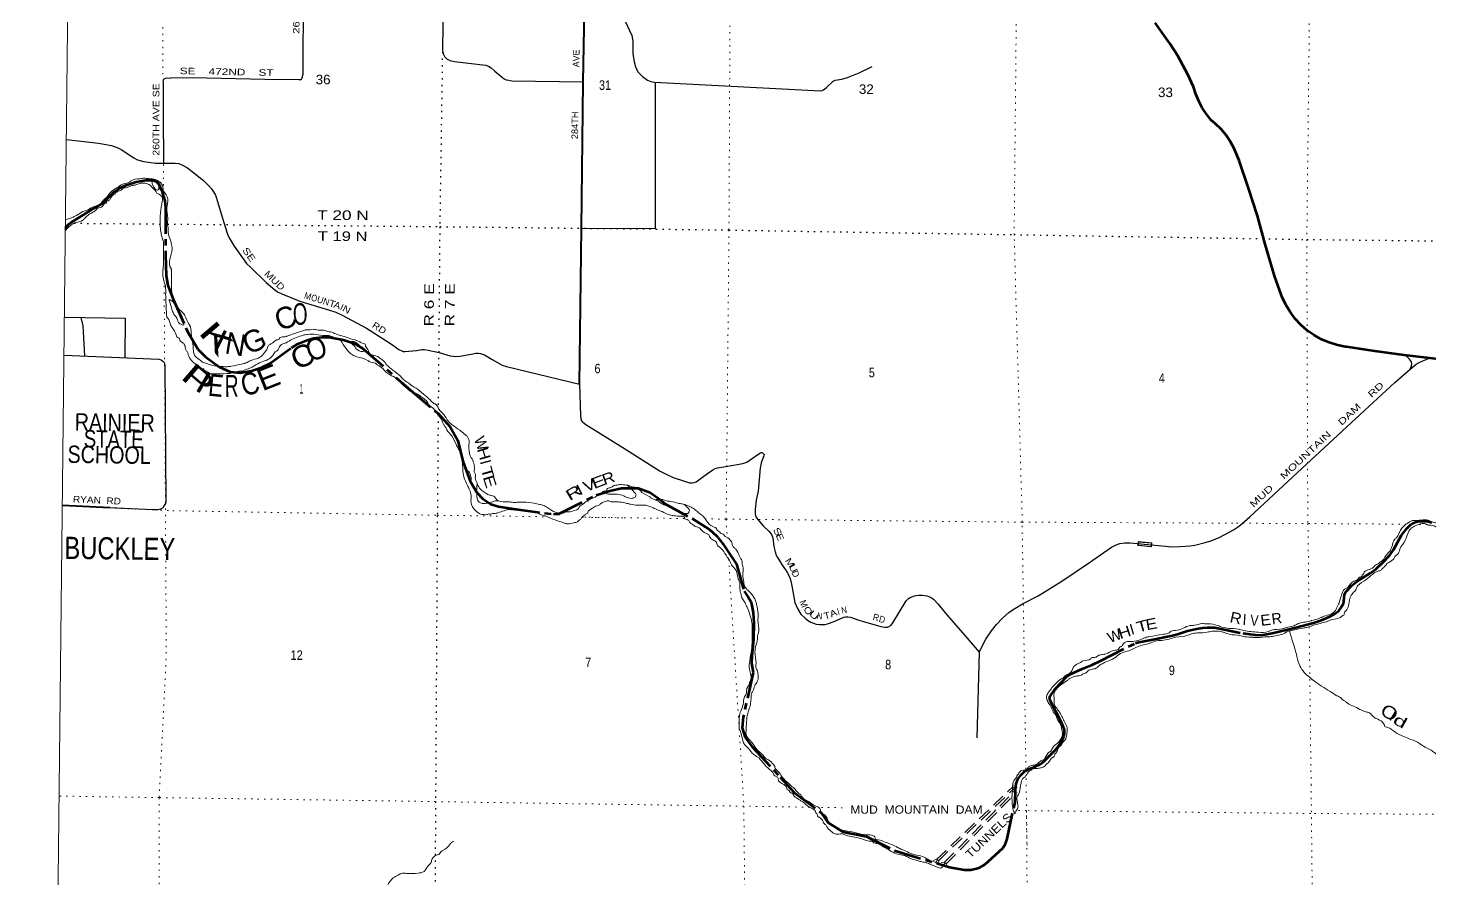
# Model space of a CAD drawing. Header units: feet. Extents: x -252966 to 4, y -183309 to 1368.
# Drawn here: x -250644 to -224932, y -131526 to -115917 of the extents above; entities that cross this region are included whole.
import ezdxf
from ezdxf.enums import TextEntityAlignment as Align

# ---------------------------------------------------------------- set-up
doc = ezdxf.new("R2010")
doc.units = ezdxf.units.FT
doc.header["$LTSCALE"] = 80
doc.header["$PDMODE"] = 32
doc.header["$PDSIZE"] = 40
for name, pattern in [('DOT_DASHED', [7.7, 5, -1.2, 0.3, -1.2]), ('DOTTED', [1.5, 0.3, -1.2]), ('LONG_DASH_SHORT_DASH', [9.9, 6, -1.2, 1.5, -1.2]), ('MEDIUM_DASHED', [4.5, 3, -1.5])]:
    doc.linetypes.add(name, pattern=pattern)
for name, color, linetype, lineweight in [('11', 7, 'LONG_DASH_SHORT_DASH', 60), ('23', 7, 'Continuous', 70), ('26', 7, 'Continuous', 40), ('27', 7, 'Continuous', 13), ('29', 7, 'Continuous', 25), ('30', 7, 'Continuous', 35), ('31', 7, 'Continuous', 13), ('39', 7, 'Continuous', 13), ('4', 7, 'Continuous', 13), ('41', 7, 'Continuous', 13), ('42', 7, 'Continuous', 13), ('44', 7, 'DOT_DASHED', 13), ('6', 7, 'DOTTED', 25), ('7', 7, 'DOTTED', 13)]:
    doc.layers.add(name, color=color, linetype=linetype, lineweight=lineweight)
doc.layers.add('12', color=7, linetype='Continuous')
doc.layers.add('14', color=7, linetype='Continuous')

msp = doc.modelspace()

# ---------------------------------------------------------------- linework, layer by layer
at = {"layer": '11'}
for points in [[(-249956.29, -119601.9), (-249908.12, -119521.3), (-249866.71, -119491.2), (-249494.72, -119255.07), (-249284.34, -119140.16), (-249063.32, -118923.32), (-248959.61, -118848.54), (-248844.33, -118800.56), (-248659.14, -118737.07), (-248478.54, -118709.21), (-248373.49, -118706.4), (-248280.75, -118726.86), (-248250.88, -118765.96), (-248189.69, -118905.52), (-248133.27, -119089.28), (-248124.16, -119211.55), (-248120.65, -120080.12), (-248113.15, -120459.51), (-248081.49, -120641.49), (-247982.46, -120891.58), (-247711.77, -121497.61), (-247525.45, -121811.16), (-247386.82, -121949.47), (-247136.32, -122132.81), (-246934.33, -122220.47), (-246752.35, -122242.51), (-246545.84, -122205.85), (-246362.52, -122142.57), (-246211.52, -122071.71), (-245812.52, -121781.98), (-245692.85, -121710.23), (-245543.52, -121645.69), (-245409.44, -121607.27), (-245257, -121586.03), (-245128.12, -121587.16), (-244859.08, -121637.13), (-244656.44, -121705.45), (-244495.57, -121804.08), (-243627.05, -122560.24), (-243121.89, -122988.6), (-242898.86, -123232.7), (-242763.31, -123482.58), (-242672.5, -123861.34), (-242537.41, -124228.54), (-242412.36, -124435.15), (-242301.1, -124553.77), (-242152.93, -124648.93), (-242016.43, -124690.63), (-241740.47, -124737.63), (-241006.17, -124836.28), (-240908.3, -124827.85), (-240222.43, -124483.19), (-239973.7, -124403.01), (-239759.49, -124356), (-239446.05, -124357.87), (-239233.6, -124437.51), (-239042.18, -124572.28), (-238969.42, -124638.87), (-238463.4, -124915.02), (-238142.82, -125118.34), (-238015.55, -125230.75), (-237893.2, -125381.98), (-237652.96, -125751.02), (-237510.72, -126243.66), (-237437.64, -126356.13), (-237389.26, -126433.94), (-237368.32, -126506.4), (-237345.43, -126645.03), (-237334.91, -126836.32), (-237341.3, -127126.1), (-237369.67, -127435.91), (-237374.5, -127564.68), (-237343.16, -127740.74), (-237526.55, -128551.13), (-237546.15, -128756.25), (-237488.76, -128933.09), (-237362.03, -129104.85), (-236848.7, -129656.17), (-236590.14, -129937.91), (-236096.1, -130314.39), (-235973.55, -130492.57), (-235698.82, -130660.92), (-235266.9, -130746.36), (-234735.95, -131010.71), (-233743.92, -131307.99), (-233467.08, -131356.87), (-233350.35, -131359.46), (-233197.33, -131318.76), (-233097.35, -131258.1), (-232765.46, -130957.92), (-232717.44, -130882.21), (-232688.8, -130789.75), (-232540.76, -130117.67), (-232535.88, -129892.6), (-232521.92, -129779.95), (-232488.9, -129697.74), (-232432.93, -129621.87), (-232359.63, -129549.41), (-232282.44, -129506.05), (-232184.06, -129466.55), (-232079.38, -129417.3)], [(-232079.38, -129417.3), (-232041.7, -129394.83), (-232005.75, -129364.2), (-231912.3, -129269.16), (-231808.68, -129163.26), (-231753.05, -129095.45), (-231684.97, -128991.99), (-231649.04, -128912.93), (-231635.06, -128852.97), (-231634.13, -128813.53), (-231641.94, -128773.21), (-231680.32, -128678.83), (-231899.76, -128245.1), (-231910.62, -128209.94), (-231900.63, -128170.7), (-231806.23, -128040.3), (-231689.68, -127913.63), (-231596.95, -127819.2), (-231524.6, -127766.32), (-231312.46, -127670.36), (-231127.25, -127597.36), (-230973.32, -127522.46), (-230334.45, -127201.33), (-230271.48, -127181.46), (-230047.49, -127138.01), (-229654.39, -127060.81), (-229560.92, -127037.33), (-229379.17, -126974.48), (-229212.15, -126934.98), (-229099.09, -126917.03), (-229009.59, -126910.28), (-228882.94, -126915.8), (-228362.17, -127018.41), (-228139.88, -127049.23), (-228029.53, -127052.26), (-227828.32, -127017.98), (-227393.64, -126913.09), (-227067.91, -126827.35), (-226919.39, -126778.73), (-226778.58, -126715.54), (-226691.18, -126665.85), (-226605.77, -126604.47), (-226565.84, -126554.38), (-226520.12, -126470.29), (-226509.33, -126429.41), (-226499.12, -126310.42), (-226476.81, -126257.03), (-226364.11, -126140.23), (-226273.19, -126068.97), (-226027, -125917.13), (-225927.32, -125841.14), (-225787.85, -125715.75), (-225676.53, -125593.8), (-225597.93, -125488.69), (-225451.51, -125220.24), (-225358.13, -125095.95), (-225289.32, -125029.87), (-225244.47, -124999.04), (-225187.48, -124975.44), (-225124.17, -124962.95), (-225020.72, -124960.02), (-224965.4, -124967.04), (-224896.57, -124989.71)]]:
    msp.add_lwpolyline(points, dxfattribs=at)
at = {"layer": '23'}
msp.add_lwpolyline([(-224778.93, -121992.24), (-225407.56, -121915.54), (-225945.89, -121843.76), (-226461.92, -121766.7), (-226478.84, -121763.43), (-226630.76, -121733.67), (-226778.75, -121688.19), (-226921.16, -121627.5), (-227056.45, -121552.25), (-227183.14, -121463.27), (-227299.83, -121361.53), (-227405.25, -121248.16), (-227498.24, -121124.38), (-227577.78, -120991.57), (-227643, -120851.17), (-227653.6, -120824.06), (-227783.1, -120460.26), (-227951.8, -119884.33), (-228096.22, -119361.38), (-228259.36, -118855.91), (-228432.51, -118348.13), (-228466.15, -118261.87), (-228520.86, -118128.72), (-228589.19, -118002.02), (-228670.38, -117883.16), (-228763.56, -117773.43), (-228867.7, -117674.05), (-228910.69, -117638.61), (-228943.32, -117604.27), (-229031.75, -117497.08), (-229108.48, -117381.23), (-229172.69, -117258), (-229223.66, -117128.73), (-229269.59, -116997.19), (-229372.27, -116769.39), (-229556.17, -116426.5), (-229701.93, -116199.75), (-229974.06, -115819.28)], dxfattribs=at)
at = {"layer": '26'}
msp.add_line((-249145.88, -124715.62), (-250011.71, -124677.97), dxfattribs=at)
msp.add_lwpolyline([(-240527.7, -122449.49), (-240493.14, -119584.99), (-240461.14, -116912.54), (-240415.21, -114250.25), (-240396.78, -111780.71), (-240395.08, -111592.4)], dxfattribs=at)
at = {"layer": '29'}
msp.add_line((-233199.56, -127364.25), (-233242.33, -128935.73), dxfattribs=at)
for points in [[(-245570.66, -111556.63), (-245571.11, -111586.45), (-245576.22, -112247.14), (-245579.13, -113130.89), (-245591.14, -113873.72), (-245594.06, -115044.69), (-245601.66, -116348.07), (-245604.98, -116777.45)], [(-242979.59, -111575.67), (-243040.85, -116327.79), (-243022.35, -116399.51), (-243003.85, -116441.15), (-242957.6, -116487.42), (-242899.96, -116514.54), (-242823.48, -116533.7), (-242254.62, -116600.79), (-242196.85, -116616.53), (-242148.24, -116644.75), (-242079.73, -116708.31), (-241942.91, -116826.41), (-241908.91, -116848.35), (-241875.37, -116864.54), (-241827.98, -116876.11), (-241769.08, -116882.93), (-240460.95, -116901.25)], [(-239689.88, -115790.27), (-239566.97, -116055.82), (-239550.66, -116160.81), (-239549.83, -116383.17), (-239529.97, -116537.05), (-239501.15, -116628.24), (-239460.59, -116717.51), (-239375.23, -116806.28), (-239284.84, -116870.21), (-239220.09, -116897.98), (-239151.91, -116911.57), (-236111, -117066.33), (-236079.75, -117062.24), (-236052, -117052.98), (-236003.82, -117011.74), (-235875.61, -116889.34), (-235841.56, -116870.21), (-235720.53, -116853.45), (-235617.25, -116826.25), (-235401.74, -116739.73), (-235159.16, -116620.93)], [(-248166.95, -116910.82), (-248160.58, -116874.96), (-248146.14, -116850.67), (-248137.46, -116843.73), (-248114.34, -116835.63), (-248023.46, -116831.66)], [(-248166.95, -116910.82), (-248165.79, -117130.61), (-248165.79, -117505.4), (-248156.37, -118400.84)], [(-245643.73, -116865.44), (-245677.71, -116867.19), (-246301.23, -116859.69), (-247370.18, -116839.09), (-248023.46, -116831.66)], [(-245643.73, -116865.44), (-245627.35, -116851.8), (-245613.48, -116832.14), (-245608.86, -116814.78), (-245604.98, -116777.45)], [(-239144.49, -116911.95), (-239142.63, -119602.59), (-240497.75, -119593.34)], [(-249937.87, -117960.09), (-249349.19, -118028.25), (-249115.64, -118074.52), (-248995.39, -118111.54), (-248923.7, -118148.56), (-248713.27, -118292), (-248636.96, -118333.64), (-248519.02, -118366.03), (-248305.13, -118396.12), (-248248.47, -118398.42), (-247943.22, -118398.42), (-247880.79, -118403.05), (-247820.66, -118426.19), (-247721.23, -118481.71), (-247425.23, -118713.07), (-247325.8, -118810.24), (-247281.86, -118865.78), (-247241.4, -118921.3), (-247207.86, -118981.46), (-247184.74, -119036.97), (-247082.99, -119388.64), (-246983.55, -119696.36), (-246953.49, -119768.07), (-246860.99, -119916.14), (-246635.53, -120233.11), (-246565, -120304.82), (-246278.26, -120582.45), (-246119.85, -120718.96), (-246066.66, -120755.98), (-245991.51, -120795.3), (-245658.52, -120924.87), (-245112.78, -121091.44), (-244997.14, -121130.78), (-244881.54, -121183.99), (-244437.54, -121424.6), (-243993.55, -121702.23), (-243842.08, -121815.61), (-243790.06, -121841.05), (-243765.77, -121848), (-243726.45, -121850.32), (-243521.81, -121831.79), (-243418.9, -121813.3), (-243373.82, -121813.28), (-243303.27, -121824.87), (-243105.57, -121868.81), (-242903.22, -121928.98), (-242848.88, -121938.24), (-242800.33, -121942.85), (-242721.69, -121938.24), (-242513.58, -121896.57), (-242428.01, -121882.71), (-242384.08, -121880.4), (-242347.09, -121887.32), (-242270.77, -121912.79), (-242134.34, -121998.37), (-241949.35, -122100.17), (-241867.23, -122125.63), (-240527.7, -122449.49)], [(-249973.74, -121217.54), (-248862.46, -121241.85), (-248867.64, -121962.83)], [(-249676.57, -121224.04), (-249636.08, -121382.07), (-249608.41, -121932.3)], [(-249981.41, -121916.93), (-248245.65, -121988.47), (-248204.54, -122000.69), (-248172.16, -122026.14), (-248149.04, -122049.27), (-248137.48, -122102.48), (-248115.52, -124610.42), (-248124.77, -124640.5), (-248145.58, -124677.51), (-248173.33, -124716.84), (-248212.82, -124741.3), (-248263.51, -124751.55), (-248362.95, -124751.55), (-249145.88, -124715.62)], [(-225297.99, -122171.94), (-225267.76, -122110.56), (-225265.45, -122082.8), (-225270.07, -122041.15), (-225286.26, -122013.39), (-225309.38, -121987.94), (-225378.16, -121919.13)], [(-225297.99, -122171.94), (-225182.2, -122080.48), (-225131.32, -122050.41), (-225061.95, -122020.33), (-224940.2, -121972.56)], [(-228234.51, -124882.43), (-227627.37, -124313.83), (-227284.49, -123997.57), (-226787.82, -123539.72), (-226214.08, -123006.04), (-225578.09, -122418.16), (-225297.99, -122171.94)], [(-240527.7, -122449.49), (-240514.44, -123032.56), (-240506.35, -123085.77), (-240491.32, -123120.47), (-240471.67, -123143.61), (-240411.05, -123189.29)], [(-240411.05, -123189.29), (-239737.35, -123611.6), (-239047.49, -124047.49)], [(-239047.49, -124047.49), (-238939.66, -124101.45), (-238809.01, -124159.28), (-238605.51, -124228.69), (-238513.01, -124256.45), (-238460.98, -124258.77), (-238423.98, -124251.83), (-238389.3, -124240.27), (-238365.01, -124224.06), (-238184.64, -124085.25), (-238084.05, -124018.16), (-238040.12, -123995.02), (-237999.65, -123983.45), (-237810.03, -123955.68), (-237532.53, -123904.79), (-237496.12, -123894.38), (-237462, -123879.34), (-237398.41, -123840.01), (-237222.66, -123715.07), (-237198.97, -123705.82), (-237187.98, -123705.83), (-237176.41, -123710.44), (-237153.3, -123724.33), (-237144.05, -123738.22), (-237148.67, -123761.34), (-237194.91, -123890.9), (-237205.91, -123932.55), (-237213.41, -123983.45), (-237255.04, -124409.15), (-237292.04, -124575.73), (-237310.54, -124746.93), (-237308.81, -124829.08), (-237294.93, -124879.98), (-237264.29, -124922.77), (-237162.54, -125047.7), (-237051.54, -125154.13), (-237010.5, -125208.51), (-236986.79, -125269.8), (-236963.67, -125427.13), (-236942.28, -125523.16), (-236922.04, -125584.45), (-236896.03, -125631.9), (-236817.08, -125757.24)], [(-230773.63, -125441.64), (-230685.89, -125395.89), (-230617.68, -125372.76), (-230528.64, -125358.88), (-230432.68, -125358.88), (-229780.56, -125423.66), (-229670.71, -125430.6), (-229512.32, -125428.29), (-229335.4, -125414.4), (-229244.07, -125400.53), (-229056.75, -125356.56), (-228948.07, -125321.87), (-228811.62, -125266.33), (-228679.83, -125201.56), (-228536.44, -125122.89), (-228425.46, -125048.86), (-228234.51, -124882.43)], [(-232119.48, -126331.77), (-231684.11, -126065.82), (-231173.29, -125718.89), (-230773.63, -125441.64)], [(-236817.08, -125757.24), (-236717.97, -125907.23), (-236668.25, -126013.66), (-236639.34, -126115.45), (-236579.22, -126453.24), (-236534.13, -126564.29), (-236468.22, -126666.09), (-236390.76, -126744.76), (-236349.13, -126777.15), (-236287.85, -126814.16), (-236189.58, -126848.87), (-236136.39, -126858.12), (-236088.98, -126860.43), (-236027.7, -126855.81), (-235983.77, -126844.24), (-235857.73, -126800.28), (-235681.99, -126726.25), (-235653.08, -126719.31), (-235611.46, -126714.68), (-235557.11, -126721.62), (-235404.49, -126777.15), (-235320.09, -126804.91), (-235002.12, -126897.45), (-234926.97, -126906.71), (-234881.88, -126904.39), (-234854.12, -126897.45), (-234814.82, -126867.37), (-234784.75, -126828.04), (-234539.63, -126425.48), (-234495.7, -126381.52), (-234467.95, -126365.32), (-234387.01, -126332.93), (-234313.02, -126319.05), (-234243.64, -126319.05), (-234160.39, -126332.93), (-234091.01, -126356.07), (-234037.83, -126390.77), (-233956.89, -126476.38), (-233783.76, -126684.72)], [(-233199.56, -127364.25), (-233077, -127128.81), (-232976.4, -126971.49), (-232882.75, -126855.81), (-232772.91, -126740.13), (-232646.88, -126633.7), (-232546.28, -126566.61), (-232406.38, -126481), (-232119.48, -126331.77)], [(-233783.76, -126684.72), (-233417.67, -127106.09), (-233199.56, -127364.25)]]:
    msp.add_lwpolyline(points, dxfattribs=at)
at = {"layer": '31'}
for p, q in [((-230289.11, -125411.49), (-230281.94, -125336.84)), ((-230040.25, -125435.39), (-230289.11, -125411.49))]:
    msp.add_line(p, q, dxfattribs=at)
msp.add_lwpolyline([(-230281.94, -125336.84), (-230033.09, -125360.73), (-230040.25, -125435.39)], dxfattribs=at)
msp.add_lwpolyline([(-230280.37, -125404.28), (-230274.73, -125345.56), (-230041.81, -125367.93), (-230047.45, -125426.65)], close=True, dxfattribs=at)
at = {"layer": '39'}
for p, q in [((-249956.3, -119630.99), (-249956.31, -119635.07)), ((-233958.38, -131176.16), (-233999.31, -131224.4))]:
    msp.add_line(p, q, dxfattribs=at)
at = {"layer": '39', "linetype": 'MEDIUM_DASHED'}
msp.add_line((-233862.62, -131311), (-233861.19, -131309.54), dxfattribs=at)
at = {"layer": '39'}
msp.add_lwpolyline([(-233824.52, -131231.55), (-233838.49, -131247.06), (-233852.76, -131258.62), (-233875.07, -131272.96)], dxfattribs=at)
for points in [[(-249956.31, -119631), (-249841.51, -119520.54), (-249762.26, -119484.47), (-249639.09, -119441.77), (-249582.06, -119386.19), (-249512.93, -119326.76), (-249437.98, -119285.49), (-249381.01, -119233.93), (-249368.77, -119220), (-249336.51, -119212.38), (-249269.71, -119179.04), (-249212.76, -119127.49), (-249204.71, -119127.6), (-249206.58, -119117.51), (-249153.76, -119075.94), (-249125.06, -119034.11), (-249059.82, -118964.57), (-249045.63, -118956.73), (-249039.39, -118940.72), (-249015.1, -118928.97), (-249004.87, -118915.02), (-248968.51, -118901.4), (-248911.77, -118867.95), (-248907.62, -118857.94), (-248859.26, -118848.49), (-248740.11, -118807.75), (-248681.66, -118796.42), (-248572.68, -118763.59), (-248494.29, -118764.57), (-248420.27, -118789.59), (-248366.71, -118842.52), (-248362.76, -118848.57), (-248291.41, -118923.82), (-248283.44, -118944.49)], [(-249953.94, -119433.65), (-249813.18, -119383.34), (-249754.5, -119353.92), (-249636.98, -119285.03), (-249533.92, -119244.09), (-249471.14, -119208.71), (-249288.92, -119112.47), (-249268.37, -119078.56), (-249227.72, -119044.91), (-249152.12, -118953.38), (-249101.17, -118901.77), (-248987.68, -118832.83), (-248918.72, -118785.46), (-248801.69, -118752.73), (-248750.96, -118717.18), (-248599.72, -118680.86), (-248589.67, -118680.99), (-248513.15, -118671.9), (-248442.89, -118678.78), (-248298.43, -118698.66), (-248264.51, -118717.17), (-248210.79, -118758.01), (-248173.47, -118822.79), (-248165.44, -118905.09)], [(-248368.91, -118735.8), (-248355.72, -118800.28), (-248320.32, -118859.01), (-248296.52, -118883.39), (-248258.35, -118883.89), (-248246.09, -118869.96), (-248243.66, -118837.85), (-248264.98, -118779.3), (-248328.64, -118730.27), (-248356.63, -118717.87), (-248372.8, -118725.7), (-248369.33, -118736.01)], [(-248283.44, -118944.49), (-248177.9, -119035.88), (-248182.71, -119094.1), (-248213.66, -119304.72), (-248219.06, -119555.88), (-248204.58, -119676.63), (-248185.66, -119765.3), (-248158.54, -119839.99), (-248158.9, -119866.11), (-248159.51, -120240.16), (-248171.67, -120358.1)], [(-248164.37, -118902.43), (-248079.3, -119050.27), (-248088.73, -119152.65), (-248097.57, -119212.83), (-248082.07, -119405.95), (-248083.71, -119528.51), (-248071.03, -119631.16), (-248071.4, -119659.29), (-248039, -119792.33), (-248015.89, -119866.98), (-248003.23, -119971.64), (-248020.2, -120330.66), (-248015.43, -120338.84), (-248017.7, -120349.44)], [(-248171.67, -120358.1), (-248146.79, -120579.56), (-248139.02, -120599.74), (-248118.56, -120722.59), (-248119.6, -120798.94), (-248112.18, -120995.97), (-248104.51, -121172.9), (-248087.19, -121231.4), (-248079.25, -121237.53), (-248028.74, -121368.78), (-247993.25, -121419.46), (-247926.62, -121546.9), (-247887.12, -121599.63), (-247867.15, -121609.92), (-247867.29, -121619.95), (-247797.94, -121695.17), (-247768.34, -121735.74), (-247765.98, -121749.78)], [(-248015.06, -120347.85), (-248015.04, -120348.06), (-248013.54, -120534.97), (-248004.66, -120772.22), (-247964.66, -120937.51), (-247947.11, -120975.91), (-247927.25, -120994.23), (-247899.76, -121044.82), (-247808.5, -121132.36), (-247767.12, -121195.16), (-247688.83, -121352.89), (-247680.95, -121365.04), (-247650.86, -121518.15), (-247628.76, -121669.15), (-247608.97, -121842.19), (-247591.92, -121918.78), (-247504.53, -121998.23), (-247442.85, -122045.22), (-247368.84, -122072.26), (-247226.73, -122116.2), (-247078.11, -122126.09), (-246989.7, -122129.19), (-246913.22, -122120.08), (-246729.75, -122080.14), (-246647.07, -122061.07), (-246566.13, -122019.87), (-246558.03, -122015.95), (-246418.36, -121971.88), (-246347.56, -121921.31), (-246312.16, -121875.8), (-246256.53, -121794.88), (-246242.98, -121754.59), (-246202.29, -121718.91), (-246151.67, -121691.4), (-246102.84, -121647.79), (-246066.47, -121634.18), (-246040.24, -121626.45), (-246038.08, -121616.45), (-245947.14, -121579.38), (-245908.9, -121575.84), (-245896.79, -121571.95), (-245757.4, -121519.43), (-245605.98, -121471.05), (-245563.58, -121455.51), (-245469.04, -121450.64), (-245410.65, -121443.32), (-245324.4, -121458.47), (-245211.86, -121459.86), (-245147.85, -121480.74), (-245091.68, -121491.48), (-244997.73, -121528.8), (-244955.77, -121547.42), (-244869.58, -121566.58), (-244743.6, -121614.36), (-244557.48, -121674.93), (-244545.51, -121683.12), (-244451.77, -121736.52), (-244451.96, -121750.6), (-244428.38, -121791.08), (-244377.41, -121888.18), (-244355.58, -121908.53), (-244335.55, -121912.81)], [(-248049.14, -120919.26), (-247998.87, -121089.82), (-247959.88, -121180.73), (-247934.13, -121209.18), (-247902.8, -121269.84), (-247883.36, -121318.33), (-247817.55, -121359.34), (-247791.47, -121361.66), (-247789.37, -121355.67), (-247787.04, -121331.58), (-247827.72, -121218.53), (-247858.58, -121121.68), (-247907.8, -121044.71), (-247941.41, -120997.53), (-247967.69, -120955.25), (-248046.55, -120898.32), (-248055.49, -120894.6), (-248052.85, -120918.32)], [(-246729.96, -122210.07), (-246531.5, -122134.84), (-246397.79, -122058.13), (-246276.76, -122012.34), (-246175.61, -121946.6), (-246125.04, -121875.8), (-246089.64, -121845.45), (-246054.24, -121820.17), (-246044.13, -121794.88), (-246031.94, -121757.18), (-245944.77, -121702), (-245908.41, -121688.38), (-245805.08, -121627.36), (-245750.52, -121605.91), (-245631.33, -121561.17), (-245536.53, -121538.22), (-245520.44, -121536.43), (-245365.69, -121538.34), (-245195.08, -121556.53), (-245106.71, -121561.63), (-245034.72, -121588.65), (-245006.74, -121601.05), (-244966.59, -121605.56), (-244861.61, -121721.42), (-244754.99, -121863.41), (-244695.32, -121912.38), (-244611.38, -121945.56), (-244415.3, -122014.3), (-244355.44, -122047.2), (-244253.39, -122082.62), (-244245.51, -122092.77), (-244229.54, -122101.01), (-244131.97, -122170.55), (-244100.28, -122205.09), (-244034.74, -122262.17), (-243954.87, -122303.36), (-243936.87, -122309.6), (-243877.32, -122366.61), (-243841.45, -122389.17), (-243809.64, -122415.69), (-243766.15, -122470.49), (-243722.39, -122503.19), (-243605, -122593.05), (-243534.96, -122616.02), (-243445.22, -122669.39), (-243437.26, -122675.52), (-243341.8, -122751.05), (-243306.33, -122803.73), (-243282.77, -122846.23), (-243234.94, -122874.97), (-243193.23, -122913.65), (-243128.11, -123002.88), (-243059.1, -123104.22), (-243020.12, -123193.12), (-242990.51, -123233.67), (-242963.11, -123288.28), (-242872.12, -123397.93), (-242786, -123569.81), (-242752.66, -123632.51), (-242708.04, -123751.63), (-242706.14, -123759.7), (-242679.49, -123870.56), (-242669.36, -124015.38), (-242649.07, -124150.26), (-242584.87, -124307.8), (-242551.58, -124372.53), (-242517.47, -124527.69), (-242520.37, -124593.96), (-242503.38, -124674.55), (-242444.25, -124761.7), (-242342.71, -124833.3), (-242284.54, -124842.06), (-242230.26, -124842.73), (-242206.03, -124832.99), (-242137.64, -124829.81), (-242107.36, -124820.14), (-242091.28, -124820.34), (-242024.79, -124809.11), (-241911.71, -124770.31), (-241863.25, -124754.83), (-241714.61, -124760.69), (-241511.74, -124771.25), (-241429.54, -124788.34), (-241311.21, -124807.88), (-241207.36, -124855.4), (-241145.22, -124868.21)], [(-247764.59, -121747.98), (-247735.62, -121842.63), (-247717.78, -121862.96), (-247704.34, -121909.36), (-247647.44, -122012.53), (-247586.58, -122073.03), (-247431.69, -122182.4)], [(-244712.19, -121671), (-244698.68, -121713.39), (-244649.06, -121760.21), (-244635.31, -121784.5), (-244623.46, -121798.73), (-244505.58, -121852.42), (-244487.41, -121846.61), (-244484.89, -121808.48), (-244558.39, -121743.25), (-244619.99, -121690.24), (-244692.02, -121665.23), (-244710.13, -121667.02), (-244712.56, -121676.12)], [(-244335.55, -121912.81), (-244205.56, -121962.65), (-244189.66, -121974.89), (-244125.93, -122019.88), (-244066.61, -122092.98), (-243953.39, -122192.84), (-243814.18, -122303.1), (-243693, -122411.11), (-243667.06, -122425.49), (-243661.12, -122431.6), (-243525.65, -122523.71), (-243392.45, -122631.85), (-243271.27, -122737.87), (-243199.77, -122801.03), (-243153.88, -122827.74), (-243130.28, -122866.22), (-243092.97, -122930.96), (-243019.63, -123008.25), (-242932.85, -123131.89), (-242881.28, -123182.79), (-242726.02, -123295.25), (-242618.63, -123380.96), (-242582.9, -123415.57), (-242554.21, -123522.45), (-242556.61, -123552.57), (-242556.8, -123566.61), (-242527.47, -123775.98), (-242513.69, -123798.25), (-242458.2, -124005.93), (-242458.86, -124056.16), (-242437.45, -124106.67), (-242440.24, -124164.91), (-242407.46, -124267.81), (-242391.95, -124310.2), (-242320.76, -124397.49), (-242284.92, -124424.05), (-242181.21, -124483.62), (-242147.17, -124492.07), (-242101.12, -124506.73), (-242025.82, -124586.03), (-242015.83, -124590.17), (-241837.19, -124608.47), (-241742.82, -124617.67), (-241646.31, -124614.85), (-241459.44, -124619.16), (-241260.91, -124653.78), (-241194.82, -124672.68), (-241109.03, -124719.97), (-241039.32, -124767.04), (-240973.37, -124796), (-240907.31, -124814.9), (-240826.91, -124813.89), (-240786.49, -124798.33), (-240701.93, -124789.31), (-240590.94, -124756.53), (-240578.84, -124752.65), (-240546.36, -124728.96), (-240533.98, -124705), (-240442.52, -124631.76), (-240393.82, -124596.2), (-240369.62, -124590.46), (-240369.53, -124584.44), (-240252.2, -124527.62), (-240207.56, -124496.02), (-240175.23, -124484.38), (-240138.6, -124450.66), (-240057.64, -124409.47), (-240029.36, -124399.76), (-240031.23, -124387.69), (-239986.55, -124354.06), (-239931.97, -124332.64), (-239901.54, -124310.92), (-239837.09, -124301.66), (-239816.92, -124295.9), (-239698.34, -124297.37), (-239606.12, -124314.57), (-239562.17, -124335.22), (-239505.95, -124339.94), (-239470.22, -124372.53), (-239430.21, -124387.1), (-239418.34, -124401.31), (-239262.96, -124503.71), (-239175.28, -124561.07), (-239113.23, -124579.92), (-239103.2, -124582.06), (-239053.49, -124622.86), (-238983.64, -124659.9), (-238835.78, -124724.04), (-238691.89, -124786.11), (-238651.91, -124802.68), (-238561.71, -124821.9), (-238529.39, -124810.23), (-238525.19, -124796.21), (-238514.74, -124766.2), (-238532.34, -124729.82), (-238607.74, -124658.56)], [(-247432.41, -122181.13), (-247374.17, -122214.63), (-247286.83, -122252.11), (-247112.08, -122260.31), (-246890.73, -122240.94), (-246824.12, -122221.67), (-246729.96, -122210.07)], [(-242583.47, -124065.47), (-242592.98, -124108.55), (-242587.51, -124124.8), (-242558.44, -124155.86), (-242545.71, -124194.45), (-242533.96, -124202.85), (-242517.46, -124191.36), (-242521.8, -124142.99), (-242538.03, -124090.25), (-242558.85, -124053.41), (-242578.65, -124044.73), (-242583.62, -124065.71)], [(-242408.93, -124260.53), (-242411.04, -124384.31), (-242412.36, -124482.76), (-242403.36, -124561.25), (-242383.78, -124599.69), (-242329.94, -124632.51), (-242261.64, -124635.34), (-242225.46, -124633.78), (-242112.46, -124603.03), (-242074.13, -124591.45), (-242022.85, -124591.35)], [(-240096.24, -124429.73), (-240054.17, -124449.69), (-239978.01, -124466.71), (-239843.36, -124468.39), (-239717.16, -124500.09), (-239633.24, -124537.31), (-239579.07, -124544), (-239520.58, -124530.66), (-239502.23, -124510.79), (-239491.73, -124476.76), (-239501.5, -124456.55), (-239602.62, -124352.79), (-239652.44, -124304.68)], [(-241145.22, -124868.21), (-240975.32, -124940.67), (-240807.25, -124997), (-240745.17, -125013.85), (-240634.33, -124993.11), (-240563.7, -124971.89), (-240531.09, -124938.13), (-240504.77, -124924.41), (-240490.35, -124898.46), (-240425.31, -124845), (-240409.02, -124829.12), (-240376.68, -124815.47), (-240376.55, -124805.42), (-240293.05, -124726.06), (-240214.07, -124680.82), (-240167.63, -124667.33), (-240153.37, -124651.43), (-240092.58, -124616), (-240021.89, -124590.77), (-239989.73, -124591.17), (-239947.75, -124607.76), (-239891.48, -124608.45), (-239795.03, -124611.67), (-239662.7, -124635.41), (-239566.53, -124658.71), (-239442.06, -124670.29), (-239275.35, -124678.39), (-239205.4, -124707.4), (-239013.52, -124788.15), (-238881.65, -124846.05), (-238831.55, -124858.73), (-238815.51, -124860.95), (-238697.02, -124868.43), (-238606.94, -124895.68), (-238607.04, -124903.72), (-238535.21, -124942.79), (-238507.63, -124985.33), (-238463.86, -125018.03), (-238394.09, -125061.11), (-238332.12, -125085.97), (-238302.34, -125114.49), (-238220.85, -125181.81), (-238149.07, -125224.9), (-238143.31, -125245.06), (-238083.82, -125304.08), (-238020.12, -125351.1), (-237996.78, -125407.65), (-237974.96, -125430.04), (-237961.02, -125440.27), (-237905.4, -125489.18), (-237820.76, -125620.85), (-237781.35, -125679.63), (-237756.02, -125740.23), (-237694.76, -125817.34), (-237659.27, -125868.01), (-237617.12, -126021.27), (-237591.93, -126089.92), (-237589.37, -126200.47), (-237566.75, -126311.29), (-237551.45, -126367.73), (-237502.24, -126444.7), (-237467.06, -126519.5), (-237463.14, -126527.58), (-237397.15, -126701.23), (-237381.78, -126753.67), (-237361.48, -126888.55), (-237362.62, -126972.95), (-237363.69, -127200.01), (-237382.09, -127372.59), (-237414.86, -127567.12), (-237416.01, -127651.51), (-237388.68, -127860.82), (-237406.31, -127900.48)], [(-239158.37, -124568.95), (-239022.56, -124564.99), (-238986.47, -124571.45), (-238952.47, -124583.93), (-238818.12, -124607.69), (-238705.97, -124637.22), (-238627.72, -124648.24), (-238483.8, -124708.31), (-238400.08, -124759.6), (-238334.5, -124816.67), (-238270.85, -124865.69), (-238201.72, -124954.97), (-238082.54, -125060.95), (-238008.88, -125114.12), (-238009, -125122.13), (-237949.35, -125169.12), (-237947.4, -125175.15), (-237879.59, -125214.17), (-237875.72, -125226.3), (-237786.1, -125285.69), (-237762.4, -125318.15), (-237752.44, -125324.29), (-237729.29, -125396.91), (-237701.79, -125443.47), (-237677.94, -125463.84), (-237626.59, -125532.84), (-237585.71, -125629.79), (-237554.22, -125680.42), (-237541.41, -125773.01), (-237529.95, -125817.37), (-237535.66, -125941.89), (-237528.5, -126008.31), (-237526.63, -126018.37), (-237508.06, -126131.15), (-237468.82, -126203.97), (-237446.99, -126224.32), (-237346.02, -126338.15), (-237308.73, -126404.9), (-237281.68, -126485.62), (-237274.3, -126533.93), (-237252.38, -126696.98), (-237257.42, -126773.29), (-237242.11, -126978.47), (-237248.62, -127014.54), (-237263.33, -127062.61), (-237268.68, -127158.98), (-237308.75, -127299.15), (-237308.9, -127311.2), (-237311.57, -127359.41), (-237292.32, -127570.64), (-237293.44, -127655.03), (-237273.92, -127697.49), (-237254.89, -127778.11), (-237255.94, -127854.45), (-237268.68, -127904.52), (-237315.94, -127980.3), (-237349.42, -128080.37), (-237363.79, -128100.28), (-237378.58, -128154.35), (-237401.44, -128359.03), (-237409.89, -128389.09), (-237454, -128531.22), (-237465.52, -128639.58), (-237475.92, -128814.29), (-237472.77, -128878.62), (-237437.49, -128945.38), (-237397.86, -128988.07), (-237295.21, -129126), (-237251.68, -129176.77), (-237170.25, -129250.13), (-237106.91, -129321.25), (-237044.99, -129352.16), (-236999.38, -129396.93), (-236950.04, -129463.86), (-236946.24, -129479.99), (-236904.79, -129536.77), (-236857.19, -129583.59), (-236851.36, -129599.72), (-236835.62, -129624.01), (-236726.72, -129745.96), (-236678.99, -129784.72), (-236637.41, -129829.45), (-236595.57, -129858.1), (-236508.46, -129955.64), (-236470.65, -129984.25), (-236464.82, -129998.39), (-236331.59, -130104.54), (-236208.07, -130186.45), (-236124.27, -130231.7), (-236100.93, -130290.25), (-236057.35, -130337.04), (-236045.4, -130345.22), (-235997.76, -130390.02), (-235980.27, -130434.45), (-235937.02, -130505.3), (-235917.14, -130521.64), (-235817.79, -130607.27)], [(-226598.29, -126463.93), (-226562.43, -126339.78), (-226516.72, -126229.83), (-226490.24, -126204.04), (-226459.9, -126190.34), (-226396.68, -126122.82), (-226325.52, -126063.43), (-226258.76, -126032.1), (-226226.06, -125992.32), (-226183.59, -125972.76), (-226175.3, -125954.75), (-226148.87, -125930.99), (-226146.74, -125922.95), (-225968.26, -125804.63), (-225947.8, -125778.76), (-225872.9, -125739.49), (-225856.53, -125719.61), (-225789.61, -125674.24), (-225769.13, -125646.36), (-225719.79, -125566.59), (-225676.96, -125520.89), (-225635.76, -125447.06), (-225602.06, -125332.94), (-225583.52, -125301), (-225546.89, -125267.31), (-225501.59, -125187.49), (-225491.28, -125167.52), (-225384.86, -125028.2), (-225334.16, -124994.65), (-225283.45, -124961.12), (-225166.68, -124948.52), (-225092.23, -124941.4), (-224963.67, -124947.03), (-224853.67, -124988.6), (-224755.43, -125005.91), (-224699.45, -125028.69), (-224641.27, -125037.48), (-224575.25, -125060.41), (-224565.13, -125054.51), (-224551, -125050.66), (-224431.03, -125096.37), (-224328.56, -125099.67), (-224266.4, -125110.48), (-224246.67, -125136.85), (-224198.9, -125173.63), (-224128.9, -125198.63), (-224035.09, -125246), (-223980.95, -125256.75), (-223918.65, -125257.51), (-223858.08, -125238.19), (-223765.42, -125223.25), (-223626.37, -125196.87), (-223512.21, -125226.44), (-223188.85, -125244.54), (-223164.75, -125246.84), (-223074.53, -125264.06), (-222949.8, -125255.57), (-222777.18, -125271.8), (-222640.5, -125273.51), (-222554.31, -125290.67), (-222345.79, -125329.45), (-222259.49, -125340.58), (-222177.88, -125397.86), (-222039.78, -125439.77), (-221981.87, -125468.66), (-221788.46, -125583.6), (-221736.51, -125606.36), (-221599.36, -125718.6), (-221505.82, -125788.09), (-221418.08, -125839.45), (-221400.13, -125851.73), (-221310.39, -125903.1), (-221180.5, -125958.98), (-221142.52, -125973.5), (-221064.83, -126024.72), (-221014.83, -126043.42), (-220996.75, -126045.67), (-220913.81, -126004.5), (-220877.49, -125994.91), (-220806.1, -125919.46), (-220728.95, -125862.13), (-220683.78, -125792.37), (-220643.1, -125756.71), (-220588.15, -125707.15), (-220517.3, -125669.86), (-220396.47, -125653.28), (-220368.34, -125653.64), (-220279.69, -125638.67), (-220143, -125638.38), (-219980.37, -125650.48), (-219930.42, -125673.19), (-219825.08, -125760.93), (-219779.55, -125811.74), (-219685.22, -125969.68), (-219598.43, -126091.33), (-219544.58, -126122.13), (-219476.72, -126157.16)], [(-226332.26, -126264.3), (-226283.27, -126208.62), (-226278.98, -126188.6), (-226142.58, -126061.68), (-226020.7, -125966.75), (-225872.71, -125874.15), (-225820.16, -125852.7), (-225803.75, -125828.79), (-225773.34, -125809.07), (-225754.85, -125779.17), (-225730.51, -125763.4), (-225730.38, -125753.35), (-225665.45, -125709.95), (-225647.17, -125694.1), (-225604.58, -125666.5), (-225573.68, -125612.62), (-225524.88, -125571.03), (-225485.46, -125479.07), (-225386.76, -125317.53), (-225357.52, -125235.5), (-225299.68, -125119.67), (-225260.94, -125079.99), (-225202.24, -125050.56), (-225075.02, -125005.93), (-225032.78, -125004.44), (-224990.82, -125023.06), (-224976.84, -125029.28), (-224892.56, -125040.35), (-224760.82, -125106.32), (-224633.33, -125192.33), (-224573.36, -125217.17), (-224501.47, -125252.25), (-224459.76, -125288.94), (-224425.8, -125303.42), (-224358.12, -125352.51), (-224268.09, -125383.79), (-224230.24, -125408.36), (-224094.83, -125502.5), (-223988.82, -125540.02), (-223972.82, -125546.21), (-223868.63, -125569.63), (-223854.44, -125561.77), (-223843.45, -125491.59), (-223854.59, -125425.12), (-223840.13, -125395.15), (-223733.43, -125382.41), (-223614.78, -125379.89), (-223500.45, -125395.39)], [(-232540.03, -130333.04), (-232575.15, -130263.8), (-232595.3, -130118.85), (-232597.43, -129980.17), (-232585.6, -129847.68), (-232565.82, -129723.35), (-232510.47, -129643.66), (-232510.35, -129633.61), (-232479.76, -129601.84), (-232469.48, -129583.88), (-232416.56, -129536.29), (-232307.49, -129495.47), (-232303.27, -129481.45), (-232256.59, -129449.87), (-232173.93, -129430.81), (-232121.36, -129405.35), (-232111.11, -129391.4), (-232096.93, -129383.56), (-232068.45, -129357.78), (-232036.13, -129348.14), (-231987.36, -129306.55), (-231909.46, -129194.98), (-231897.36, -129191.11), (-231856.22, -129123.29), (-231766.63, -129038), (-231711.49, -128972.37), (-231674.04, -128878.4), (-231679.11, -128808.01), (-231733.24, -128648.58), (-231770.64, -128589.81), (-231795.82, -128519.19), (-231839.27, -128464.38), (-231845.15, -128452.25), (-231919.54, -128304.63), (-231943.19, -128272.19), (-231960.64, -128223.74), (-231949.38, -128133.46), (-231908.41, -128077.7), (-231849.02, -127996.05), (-231749.19, -127896.79), (-231704.48, -127861.19), (-231661.98, -127839.61), (-231629.37, -127805.86), (-231566.56, -127768.46), (-231501.44, -127708.98), (-231491.06, -127685), (-231488.91, -127674.97), (-231407.31, -127585.57), (-231354.71, -127562.11), (-231293.92, -127524.67), (-231154.69, -127486.24), (-231144.46, -127472.29), (-231065.91, -127459.2), (-231021.31, -127431.61), (-230950.68, -127410.39), (-230870.08, -127395.34), (-230738.63, -127336.68), (-230635.61, -127297.77), (-230629.37, -127283.78), (-230564.35, -127232.36), (-230562.28, -127226.34), (-230350.39, -127164.67), (-230223.26, -127128.09), (-230134.33, -127093.01), (-230071.85, -127079.72), (-229842.19, -127040.38), (-229741.45, -127023.57), (-229717.21, -127013.81), (-229698.84, -126993.96), (-229599.96, -126965.03), (-229485.04, -126938.34), (-229365.72, -126885.56), (-229327.41, -126876), (-229253, -126872.9), (-229109.83, -126840.52), (-229025.51, -126845.6), (-229003.37, -126843.86), (-228826.95, -126878.21), (-228746.92, -126905.35), (-228620.64, -126931.03), (-228538.24, -126932.05), (-228347.76, -126966.58), (-228078.88, -127000.1), (-227897.81, -126988.29), (-227841.24, -126964.86), (-227639.82, -126935.23), (-227577.27, -126917.93), (-227426, -126879.62), (-227359.26, -126848.3), (-227332.96, -126836.57), (-227113.25, -126791.1), (-227103.14, -126787.18), (-226969.95, -126746.66), (-226876.98, -126707.62), (-226664.44, -126599.75), (-226645.78, -126557.8), (-226598.29, -126463.93)], [(-232540.03, -130333.04), (-232527.13, -130280.46), (-232506.74, -130258.61), (-232508.12, -130063.67), (-232501.37, -130011.52), (-232487.03, -129989.58), (-232440.33, -129807.29), (-232421.17, -129727.15), (-232394.35, -129677.25), (-232357.8, -129649.56), (-232298.36, -129563.91), (-232261.8, -129536.23), (-232207.12, -129504.75), (-232106.49, -129495.97), (-232047.99, -129480.62), (-231974.99, -129433.29), (-231966.73, -129417.32), (-231936.27, -129393.59), (-231844.45, -129292.25), (-231836.38, -129290.33), (-231817.72, -129248.37), (-231778.92, -129202.63), (-231764.28, -129160.62), (-231715.04, -129086.87), (-231682.42, -129053.12), (-231667.91, -129021.15), (-231625.08, -128975.48), (-231593.58, -128875.38), (-231586.93, -128829.24), (-231591.6, -128728.7), (-231642.56, -128631.6), (-231650.32, -128611.41), (-231748.43, -128435.36), (-231803.62, -128354.29), (-231823.1, -128307.86), (-231824.07, -128231.47), (-231824.49, -128114.92), (-231789.44, -128049.03), (-231691.7, -127955.8), (-231586.23, -127884.77), (-231547.62, -127855.1), (-231452.57, -127812.09), (-231382.06, -127798.89), (-231317.5, -127781.61), (-231289.05, -127759.87), (-231236.58, -127742.43), (-231214.15, -127720.6), (-231203.97, -127710.68), (-231165.49, -127689.07), (-231078.78, -127668.05), (-231044.4, -127652.38), (-231011.86, -127624.64), (-230940.88, -127577.32), (-230783.14, -127506.93), (-230752.83, -127495.28), (-230641.14, -127410.25), (-230509.75, -127355.61), (-230402.71, -127318.77), (-230297.51, -127267.81), (-230077.52, -127202.23), (-230065.42, -127198.38), (-229942.27, -127157.69), (-229851.7, -127148.78), (-229712.67, -127124.41), (-229595.66, -127091.7), (-229372.06, -127056.29), (-229279.14, -127021.3), (-229178.51, -127012.48), (-229019.53, -126998.41), (-228926.84, -126981.48), (-228768.14, -126987.47), (-228700.04, -127006.41), (-228609.99, -127035.66), (-228417.4, -127062.18), (-228329.22, -127081.38), (-228182.64, -127093.26), (-228160.54, -127093.51), (-228098.28, -127096.3), (-227913.17, -127082.53), (-227820.64, -127077.68), (-227709.73, -127050.92), (-227604.85, -127024.09), (-227586.56, -127010.25), (-227463.38, -126967.56), (-227257.77, -126923.93), (-227195.31, -126912.65), (-227023.73, -126858.52), (-226803.79, -126796.96), (-226725, -126765.8), (-226573.72, -126727.49), (-226527.05, -126693.92), (-226520.98, -126691.98), (-226502.2, -126641.99), (-226459.24, -126586.25), (-226421.7, -126486.24), (-226385.52, -126337.97), (-226332.26, -126264.3)], [(-227507.21, -126981.32), (-227496.27, -127021.42), (-227463.55, -127128.33), (-227419.33, -127275.6), (-227382.82, -127400.63), (-227331.06, -127584.16), (-227260.38, -127709.62), (-227161.22, -127807.33), (-227057.83, -127891), (-226920.23, -127987.67)], [(-237413.55, -127916.8), (-237416.05, -127952.93), (-237424.43, -127976.96), (-237444.85, -128000.81), (-237479.02, -128149.09), (-237503.63, -128186.97), (-237529.64, -128327.31), (-237573.47, -128447.34), (-237588.22, -128497.37), (-237602.63, -128672.04), (-237599.79, -128758.48), (-237568.79, -128845.3), (-237532.61, -128992.42), (-237501.37, -129061.14), (-237410.23, -129158.72), (-237402.34, -129170.89), (-237346.85, -129229.84), (-237257.24, -129291.24), (-237223.47, -129321.8), (-237221.67, -129327.46)], [(-237412.25, -127913.86), (-237413.55, -127916.8), (-237405.32, -127901.89)], [(-226920.23, -127987.67), (-226765, -128085.58), (-226637.42, -128163.52), (-226555.69, -128214.78), (-226521.93, -128245.35), (-226511.95, -128249.48), (-226468.21, -128284.2), (-226366.48, -128341.72), (-226250.67, -128397.44), (-226106.78, -128459.53), (-226042.75, -128480.41), (-225951.44, -128565.81), (-225885.54, -128596.93), (-225782.11, -128676.6), (-225746.76, -128737.31), (-225708.71, -128747.83), (-225571.19, -128833.96), (-225415.47, -128912.26), (-225281.55, -128966.18), (-225123.75, -129040.5), (-225117.77, -129044.6), (-224984.2, -129124.65), (-224934.3, -129149.39), (-224850.68, -129208.7), (-224794.97, -129249.58), (-224727.52, -129314.73), (-224660.19, -129389.93), (-224618.91, -129458.76), (-224595.19, -129487.2), (-224593.43, -129505.3), (-224489.28, -129681.44), (-224366.83, -129841.72), (-224333.25, -129884.34), (-224257.58, -129935.53), (-224130.17, -130027.53), (-224120.21, -130033.69), (-224084.34, -130056.24), (-224008.36, -130085.34), (-223922.24, -130108.52), (-223859.98, -130111.31), (-223665.19, -130123.79), (-223508.17, -130107.67), (-223477.79, -130089.96), (-223362.79, -130057.24), (-223241.85, -130032.63), (-223048.38, -129994.87), (-222862.77, -129942.93), (-222735.24, -129878.22), (-222686.72, -129856.7), (-222616.22, -129845.54), (-222580.11, -129850.01), (-222572.07, -129850.12), (-222401.24, -129852.25), (-222250.28, -129836.04), (-222034.88, -129810.61), (-221907.97, -129790.09), (-221837.58, -129786.97), (-221652.4, -129767.19), (-221447.19, -129753.68), (-221232.44, -129776.46), (-221027.64, -129793.09), (-220778.82, -129822.32), (-220602.52, -129864.72), (-220534.57, -129893.71), (-220485.25, -129960.63), (-220467.53, -129988.99), (-220408.92, -130112.32), (-220371.44, -130165.03), (-220324.11, -130231.93), (-220252.83, -130311.2), (-220161.74, -130410.8), (-220118.34, -130471.63), (-220014.16, -130643.74), (-219970.69, -130698.55), (-219873.77, -130814.3), (-219798.28, -130879.55), (-219766.36, -130898.04), (-219612.68, -130976.32), (-219534.59, -130999.41), (-219432.3, -131014.75), (-219341.76, -131007.85), (-219327.66, -131006.04), (-219178.46, -130971.73), (-219144.23, -130966.13), (-218975.46, -130970.25), (-218816.91, -130988.32), (-218814.9, -130988.35)], [(-237221.67, -129327.46), (-237156.22, -129401.01), (-237047.2, -129514.9), (-236973.94, -129596.2), (-236968.15, -129614.36), (-236888.66, -129681.65), (-236888.77, -129689.67), (-236781.67, -129795.52), (-236726.28, -129862.51), (-236722.46, -129876.62), (-236702.6, -129894.96), (-236690.61, -129899.12), (-236670.92, -129929.51), (-236603.25, -129980.58), (-236597.48, -129998.75), (-236571.97, -130023.06)], [(-236571.97, -130023.06), (-236482.03, -130082.57), (-236432.19, -130113.34), (-236320.86, -130203.13), (-236255.01, -130238.11), (-236209.29, -130276.86), (-236193.74, -130315.24), (-236166.11, -130353.77), (-236162.37, -130373.91), (-236136.51, -130394.32), (-236063.23, -130473.61), (-236055.44, -130493.8), (-236021.69, -130524.36), (-235994.12, -130566.89), (-235918.85, -130648.22), (-235839.15, -130699.45), (-235805.05, -130705.89), (-235750.69, -130698.55), (-235610.44, -130732.44), (-235367.96, -130783.68), (-235167.64, -130834.4), (-235161.61, -130834.45), (-235149.71, -130846.65), (-235061.7, -130877.89), (-234926.02, -130951.93), (-234905.73, -130959.37)], [(-235817.79, -130607.27), (-235731.62, -130626.43), (-235503.07, -130669.45), (-235306.69, -130712.08), (-235108.57, -130776.84), (-235108.66, -130782.87), (-235052.71, -130807.68), (-234925.42, -130848.6)], [(-247584.41, -132757.04), (-247409.4, -132671.23), (-247274.26, -132601.29), (-247247.38, -132580.06), (-247174.97, -132522.17), (-247084.55, -132466.87), (-246997.56, -132393.35), (-246965.75, -132346.19), (-246940.87, -132324.9), (-246902.54, -132263.88), (-246877.6, -132240.59), (-246856.02, -132199.12), (-246835.31, -132181.71), (-246826.44, -132157.89), (-246776.05, -132097.27), (-246761.51, -132083.68), (-246684.16, -131999.82), (-246679.67, -131985.91), (-246609.27, -131927.95), (-246529.11, -131878.32), (-246454.03, -131858.66), (-246397.26, -131844.42), (-246306.81, -131845.36), (-246171.92, -131839.67), (-246032.26, -131870.32), (-245921.75, -131871.9), (-245872.31, -131895.6), (-245704.22, -131975.35), (-245686.71, -131992), (-245575.73, -132037.79), (-245567.79, -132040.06), (-245422.11, -132129.11), (-245345.21, -132171.8), (-245289.25, -132181.63), (-245123.02, -132199.09), (-244992.41, -132201.3), (-244935.82, -132193.11), (-244782.01, -132163.94), (-244688.64, -132138.86), (-244647.7, -132118.07), (-244540.88, -132053.28), (-244485.94, -132034.97), (-244392.39, -132003.86), (-244341.04, -131973.4), (-244246.34, -131910.18), (-244243.91, -131898.2), (-244193.8, -131845.6), (-244181.41, -131835.98), (-244127.01, -131775.47), (-244056.44, -131655.25), (-244003.15, -131568.61), (-243944.57, -131504.24), (-243858.39, -131454.81), (-243817.47, -131434.03), (-243760.67, -131419.81), (-243684.43, -131424.29), (-243495.23, -131418.39), (-243381.59, -131387.94), (-243358.58, -131362.56), (-243318.24, -131301.61), (-243265.99, -131245.06), (-243242.41, -131203.65), (-243241.92, -131189.6), (-243154.04, -131092.03), (-243084.14, -131048.11), (-243079.64, -131034.19), (-243046.65, -131011.15), (-242909.84, -130893.08), (-242876.42, -130858), (-242841.44, -130835.04)], [(-234925.42, -130848.6), (-234694.81, -130946.76), (-234626.98, -130983.78), (-234576.95, -131000.5), (-234451.15, -131060.33), (-234306.91, -131096.29), (-234181.68, -131138.54), (-234105.84, -131183.94), (-233996.96, -131224.38), (-233937.67, -131261.67), (-233885.74, -131264.79), (-233879.49, -131309.57), (-234024.8, -131285.94), (-234091.07, -131259.33), (-234157.37, -131231.55), (-234225.91, -131216.77), (-234300.23, -131196.83), (-234334.26, -131186.37), (-234428.4, -131163.07), (-234484.32, -131136.27), (-234550.22, -131103.3), (-234664.4, -131075.75), (-234716.47, -131063.05), (-234840.27, -131001.22), (-234905.73, -130959.37)]]:
    msp.add_spline(points, degree=3, dxfattribs=at)
msp.add_point((-247432.41, -122181.13), dxfattribs=at)
at = {"layer": '4'}
msp.add_lwpolyline([(0, -183308.59), (-31331.08, -183287.04), (-62662.1, -183222.4), (-93993.01, -183114.65), (-125323.73, -182963.82), (-156654.22, -182769.88), (-187984.41, -182532.85), (-219314.25, -182252.72), (-250643.67, -181929.5), (-248626.54, 1367.99)], dxfattribs=at)
at = {"layer": '42', "linetype": 'MEDIUM_DASHED'}
for p, q in [((-233980.83, -131167.06), (-232582.86, -129834.69)), ((-233946.67, -131190.03), (-232548.87, -129857.32)), ((-233833.77, -131216.03), (-232566.26, -129928.67)), ((-233802.52, -131249.83), (-232545.84, -129970.58))]:
    msp.add_line(p, q, dxfattribs=at)
at = {"layer": '42'}
for p, q in [((-232584.86, -129833.83), (-232545.57, -129859.21)), ((-232583.06, -129836.36), (-232577.78, -129800.37)), ((-232566.26, -129929.31), (-232536.19, -129951.45)), ((-232565.8, -129929.42), (-232560.52, -129893.43)), ((-232548.68, -129856.64), (-232505.12, -129849.25)), ((-232535.26, -129951), (-232504.99, -129947.97)), ((-233981.21, -131164.71), (-234040.08, -131184.8)), ((-233977.73, -131164.77), (-233944.19, -131187.58)), ((-233942.2, -131190.62), (-233943.34, -131245.81)), ((-233843.71, -131217.98), (-233894.53, -131221.25)), ((-233843.83, -131215.7), (-233802.57, -131243.15)), ((-233803.3, -131243.13), (-233792.82, -131287.75))]:
    msp.add_line(p, q, dxfattribs=at)
at = {"layer": '6'}
for p, q in [((-243010.73, -114197.62), (-243092.76, -119564.96)), ((-249799.01, -119497.4), (-248222.61, -119511.89)), ((-248084.07, -119513.16), (-243088.53, -119559.06)), ((-243092.76, -119564.96), (-243120.78, -122882.97)), ((-243088.53, -119559.06), (-237790.28, -119621.14)), ((-227192.4, -119794.73), (-221840.48, -119854.51)), ((-243121.89, -123011.76), (-243137.47, -124855.97))]:
    msp.add_line(p, q, dxfattribs=at)
for points in [[(-237790.26, -119623.47), (-232563.96, -119706.14), (-227190.06, -119794.72)], [(-243137.47, -124855.97), (-243169.72, -130107.37), (-243201.97, -135430.72), (-243160.75, -136205.11)]]:
    msp.add_lwpolyline(points, dxfattribs=at)
at = {"layer": '7'}
for p, q in [((-248156.43, -118926), (-248183.95, -114133.68)), ((-227191.22, -119795.89), (-227177.81, -123529.13)), ((-248107.81, -127392.21), (-248146.94, -120578.38)), ((-227176.54, -123880.53), (-227172.5, -125005.62)), ((-243135.87, -124854.18), (-241104.9, -124881.61)), ((-240480.61, -124890.03), (-239735.3, -124900.1)), ((-240431.85, -124890.68), (-238588.32, -124915.59)), ((-238228.6, -124920.48), (-237838.53, -124925.75)), ((-238228.2, -124920.48), (-238156.2, -124921.43)), ((-237840.59, -124927.31), (-237819.8, -125261.87)), ((-237838.53, -124925.75), (-232412.87, -124980.24)), ((-232342.66, -129511.77), (-232411.71, -124979.06)), ((-232410.53, -124980.22), (-228491.85, -125000.08)), ((-228481.22, -125000.14), (-226229.75, -125011.6)), ((-227170.15, -125006.76), (-227148.17, -126800.53)), ((-226229.75, -125011.6), (-225371.3, -125019.22)), ((-225132.25, -125021.32), (-224990.64, -125022.59)), ((-225125.26, -125021.4), (-224991.95, -125022.56)), ((-237795.13, -125659.03), (-237513.52, -130190.54)), ((-227146.95, -126898.97), (-227111.45, -129796.04)), ((-248237.37, -130027.38), (-248107.81, -127392.21)), ((-232321.45, -130904.92), (-232340.94, -129626.36)), ((-232321.45, -130904.92), (-232340.85, -129632.69)), ((-227111.45, -129796.04), (-227052.83, -135619.15)), ((-248245.08, -135579.05), (-248237.37, -130027.38)), ((-237517.09, -130190.49), (-243170.48, -130108.02)), ((-236310.68, -130209.51), (-237466.43, -130191.27)), ((-235709.41, -130219), (-236158.45, -130211.91)), ((-232895.21, -130263.42), (-232975.35, -130262.16)), ((-232332.52, -130272.32), (-232520.68, -130272.39)), ((-232295.56, -135545.85), (-232331.04, -130276.72))]:
    msp.add_line(p, q, dxfattribs=at)
for points in [[(-226970.16, -103876.9), (-227048.73, -109209.36), (-227129.16, -114513.82), (-227191.21, -119797.07)], [(-237763.37, -114313.78), (-237788.56, -119618.67), (-237839.41, -124928.45)], [(-232409.36, -124980.21), (-232558.02, -119708.34), (-232506.91, -114402.01)], [(-250011.71, -124678), (-247988.5, -124771.1), (-243135.87, -124854.18)], [(-243169.33, -130105.67), (-248237.59, -130033.37), (-250070.15, -130004.85)], [(-237515.85, -130190.55), (-237464.25, -135488.49), (-237476.68, -136265.2)], [(-221865.28, -130360.36), (-227117.44, -130323.84), (-232331.34, -130272.31)]]:
    msp.add_lwpolyline(points, dxfattribs=at)

# ---------------------------------------------------------------- texts
at = {"layer": '12'}
for s, height, rotation, p in [('C', 395.3, 20.058, (-246033.84, -121480.86)), ('G', 400, 23.151, (-246609.18, -121915.91))]:
    msp.add_text(s, height=height, rotation=rotation, dxfattribs=at).set_placement(p)
for s, height, rotation, width, p in [('O', 395.4, 2.838, 0.65, (-245775.98, -121366.34)), ('K', 400, 310.402, 1.7, (-247535.42, -121504.61)), ('I', 400, 333.811, 1.15, (-247276.08, -121789.14)), ('N', 400, 350.453, 0.95, (-247051.09, -121882.59)), ('O', 395.3, 18.291, 0.9, (-245471.27, -122043.02)), ('C', 395.3, 24.332, 1.1, (-245717.48, -122198.62)), ('P', 402, 319.375, 1.6, (-247866.37, -122330.32)), ('E', 402, 21.661, 1.1, (-246346.46, -122583.32)), ('I', 402, 329.506, 1.3, (-247610.15, -122544.67)), ('E', 402, 354.373, 0.75, (-247350.68, -122660.02)), ('R', 402, 0.443, 0.65, (-247033.81, -122683.02)), ('C', 402, 12.582, 0.85, (-246689.85, -122670.64))]:
    msp.add_text(s, height=height, rotation=rotation, dxfattribs=dict(at, width=width)).set_placement(p)
at = {"layer": '14', "width": 0.8}
msp.add_text('BUCKLEY', height=407, rotation=359.303, dxfattribs=at).set_placement((-249978.65, -125654.14))
at = {"layer": '27'}
msp.add_text('AVE', height=120.6, rotation=89.01, dxfattribs=at).set_placement((-240534.06, -116636.86))
for s, height, rotation, width, p in [('284TH', 120.6, 89.316, 1.05, (-240557.38, -117956.56)), ('RYAN  RD', 120, 357.365, 1.15, (-249822.67, -124616.63))]:
    msp.add_text(s, height=height, rotation=rotation, dxfattribs=dict(at, width=width)).set_placement(p)
at = {"layer": '30'}
for s, height, rotation, width, p in [('268TH   AVE   SE', 120, 89.666, 1.3, (-245665.92, -116023.53)), ('SE    472ND    ST', 120, 358.848, 1.35, (-247862.83, -116762.03)), ('260TH AVE SE', 120, 89.926, 1.2, (-248236.58, -118257.91)), ('SE', 120, 305.424, 1.3, (-246719.96, -119993.64)), ('MUD', 120, 315.925, 1.2, (-246320.27, -120438.16)), ('RD', 120, 327.982, 1.15, (-244345.74, -121399.44)), ('MUD    MOUNTAIN    DAM    RD', 120, 42.923, 1.4, (-228169.18, -124720.02)), ('S', 120.6, 301.328, 1.4, (-236988.03, -125120.57)), ('E', 120.6, 293.437, 1.2, (-236934.51, -125219.84)), ('M', 120.6, 304.142, 1.25, (-236765.99, -125687.83)), ('U', 120.6, 298.497, 1.2, (-236696.08, -125794.82)), ('D', 120.6, 292.485, 1.05, (-236646.21, -125896.07)), ('O', 120.6, 301.775, 1.25, (-236430.34, -126569.23)), ('U', 120.6, 319.865, 1.5, (-236334.24, -126676.95)), ('N', 120.6, 353.608, 0.75, (-236180.26, -126755.87)), ('T', 120.6, 15.029, 1.15, (-236030.2, -126765.26)), ('A', 120.6, 22.041, 1.2, (-235912.8, -126730.26)), ('I', 120.6, 17.005, 0.85, (-235783.58, -126683.64)), ('N', 120.6, 12.15, 0.85, (-235713.53, -126662.32)), ('R', 120.6, 344.062, 0.95, (-235160.07, -126770.54)), ('D', 120.6, 344.049, 0.95, (-235048.83, -126806.99))]:
    msp.add_text(s, height=height, rotation=rotation, dxfattribs=dict(at, width=width)).set_placement(p)
for s, rotation, width, p in [('M', 343.027, 0.95, (-245529.08, -120891.2)), ('O', 343.027, 0.9, (-245411.13, -120927.18)), ('N', 343.027, 0.95, (-245190.63, -120994.49)), ('T', 342.527, 1.2, (-245080.27, -121028.38)), ('A', 340.212, 1.15, (-244992.1, -121057.51)), ('N', 332.546, 1.2, (-244828.21, -121133.24))]:
    msp.add_text(s, height=120, rotation=rotation, dxfattribs=dict(at, width=width)).set_placement(p, align=Align.CENTER)
for s, rotation, p in [('U', 343.027, (-245300.43, -120960.98)), ('I', 335.284, (-244911.82, -121091.79))]:
    msp.add_text(s, height=120, rotation=rotation, dxfattribs=at).set_placement(p, align=Align.CENTER)
msp.add_text('M', height=120.6, rotation=290.799, dxfattribs=at).set_placement((-236497.54, -126436.21))
at = {"layer": '41'}
for s, height, rotation, p in [('W', 201, 290.871, (-242469.61, -123452.42)), ('I', 201, 285.029, (-242358.29, -123868.09)), ('R', 197.6, 8.418, (-227823.03, -126857.07)), ('W', 197.7, 21.701, (-230798.08, -127202.05)), ('I', 197.7, 16.459, (-230404.93, -127049.37))]:
    msp.add_text(s, height=height, rotation=rotation, dxfattribs=at).set_placement(p)
for s, height, rotation, width, p in [('H', 201, 286.013, 1.2, (-242412.44, -123638.85)), ('T', 201, 285.959, 1.35, (-242342.08, -123991.98)), ('E', 201, 287.144, 1.3, (-242304.65, -124153.56)), ('V', 197.6, 23.126, 1.25, (-240411.76, -124436.45)), ('E', 197.7, 21.553, 1.4, (-240262.71, -124375.62)), ('R', 197.7, 19.614, 1.2, (-240074.82, -124303.37)), ('R', 197.7, 31.152, 1.5, (-240709.97, -124596.61)), ('I', 197.7, 27.138, 1.15, (-240522.19, -124493.89)), ('E', 197.6, 10.419, 1.2, (-230126.91, -126963.16)), ('R', 197.7, 347.7, 1.1, (-228614.92, -126812.05)), ('I', 197.7, 355.754, 0.95, (-228374.23, -126862.25)), ('V', 197.7, 356.459, 0.85, (-228232.28, -126875.92)), ('E', 197.7, 6.299, 1.1, (-228031.2, -126883.36)), ('H', 197.7, 17.755, 1.2, (-230614.91, -127127.65)), ('T', 197.7, 15.3, 1.3, (-230287.51, -127010.28)), ('O', 233.3, 328.936, 1.25, (-225865.2, -128493.44)), ('l', 197.6, 328.921, 1.25, (-225693.85, -128596.9)), ('d', 197.7, 330.887, 1.65, (-225629.32, -128661.14))]:
    msp.add_text(s, height=height, rotation=rotation, dxfattribs=dict(at, width=width)).set_placement(p)
at = {"layer": '42', "width": 1.1}
msp.add_text('MUD  MOUNTAIN  DAM', height=150.8, dxfattribs=at).set_placement((-235564.07, -130328.46))
at = {"layer": '42', "width": 1.15}
msp.add_text('TUNNELS', height=150.8, rotation=43.624, dxfattribs=at).set_placement((-233362.72, -131156.26))
at = {"layer": '44'}
for s, width, p in [('RAINIER', 0.85, (-249055.73, -123310.51)), ('STATE', 0.8, (-249074.23, -123615.91)), (' SCHOOL', 0.85, (-249208.36, -123902.8))]:
    msp.add_text(s, height=318.1, rotation=359.126, dxfattribs=dict(at, width=width)).set_placement(p, align=Align.CENTER)
at = {"layer": '6'}
for s, rotation, width, p in [('T 20 N', 359.474, 1.35, (-245343.15, -119432.64)), ('T 19 N', 359.474, 1.3, (-245331.14, -119818.25)), ('R 6 E', 89.516, 1.35, (-243204.86, -121391.39)), ('R 7 E', 89.516, 1.35, (-242825.37, -121388.97))]:
    msp.add_text(s, height=175, rotation=rotation, dxfattribs=dict(at, width=width)).set_placement(p)
at = {"layer": '7'}
for s, width, p in [('36', 1.05, (-245368.35, -116949.69)), ('31', 0.85, (-240172.22, -117050.7)), ('32', 1.05, (-235406.11, -117125.53)), ('33', 1.05, (-229919.42, -117183.79)), ('6', 0.85, (-240255.03, -122251.25)), ('5', 0.85, (-235223.42, -122324.12)), ('4', 0.85, (-229904.73, -122424.6)), ('1', 0.4, (-245663.15, -122621.14)), ('12', 0.85, (-245827.18, -127506.42)), ('7', 0.85, (-240423.96, -127639.52)), ('8', 0.85, (-234924.19, -127680.36)), ('9', 0.85, (-229721.43, -127786.93))]:
    msp.add_text(s, height=175, dxfattribs=dict(at, width=width)).set_placement(p)

doc.saveas('drawing.dxf')
